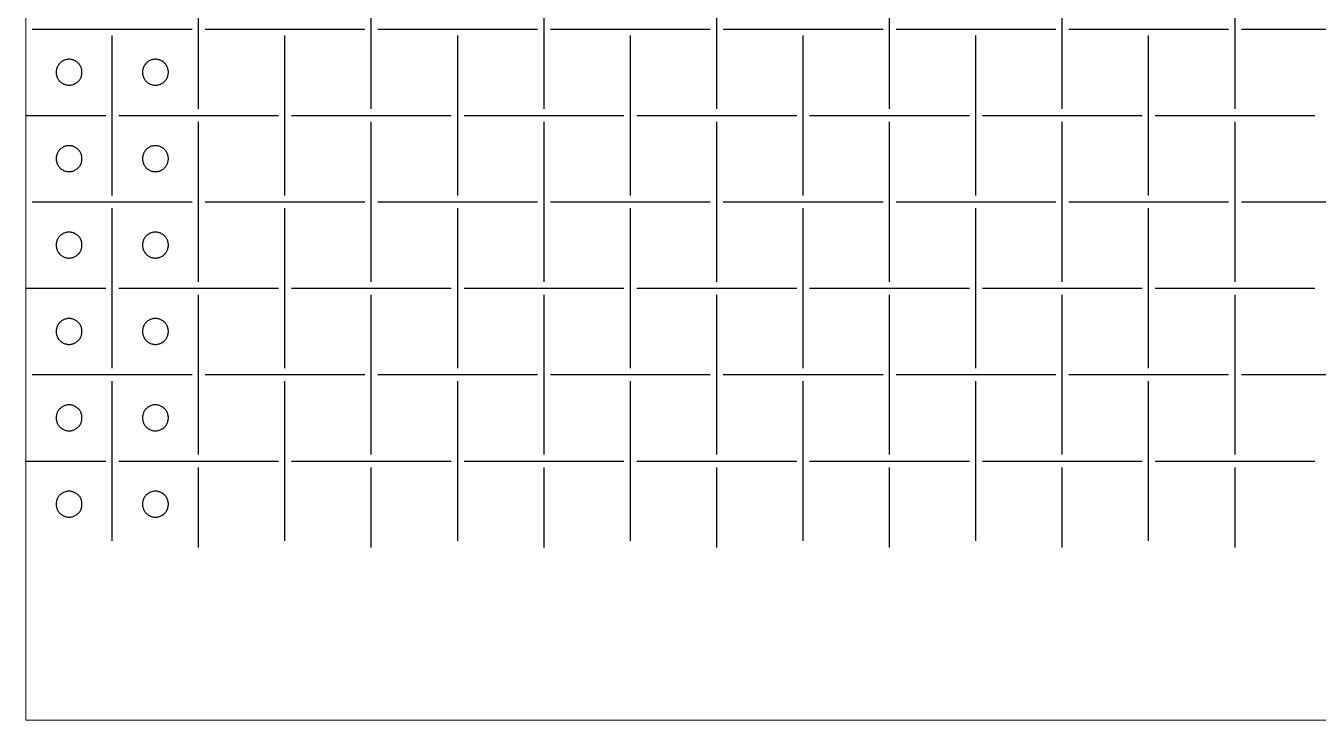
# Model space of a CAD drawing. Header units: metres. Extents: x 0 to 300, y -20 to 320.
# Drawn here: x 0 to 149.6, y -20 to 60.4 of the extents above; entities that cross this region are included whole.
import ezdxf

# ---------------------------------------------------------------- set-up
doc = ezdxf.new("R2010")
doc.units = ezdxf.units.M

msp = doc.modelspace()

# ---------------------------------------------------------------- linework, layer by layer
at = {"lineweight": 0}
for q in [(0, 320), (300, -20)]:
    msp.add_line((0, -20), q, dxfattribs=at)
for p, q in [((20, 50.75), (20, 69.25)), ((40, 50.75), (40, 69.25)), ((60, 50.75), (60, 69.25)), ((80, 50.75), (80, 69.25)), ((100, 50.75), (100, 69.25)), ((120, 50.75), (120, 69.25)), ((140, 50.75), (140, 69.25)), ((0.75, 60), (19.25, 60)), ((20.75, 60), (39.25, 60)), ((40.75, 60), (59.25, 60)), ((60.75, 60), (79.25, 60)), ((80.75, 60), (99.25, 60)), ((100.75, 60), (119.25, 60)), ((120.75, 60), (139.25, 60)), ((140.75, 60), (159.25, 60)), ((10, 40.75), (10, 59.25)), ((30, 40.75), (30, 59.25)), ((50, 40.75), (50, 59.25)), ((70, 40.75), (70, 59.25)), ((90, 40.75), (90, 59.25)), ((110, 40.75), (110, 59.25)), ((130, 40.75), (130, 59.25)), ((3.55, 55.37), (3.53, 55.28)), ((3.57, 55.46), (3.55, 55.37)), ((3.61, 55.55), (3.57, 55.46)), ((3.64, 55.64), (3.61, 55.55)), ((3.69, 55.72), (3.64, 55.64)), ((3.73, 55.8), (3.69, 55.72)), ((3.79, 55.88), (3.73, 55.8)), ((3.84, 55.96), (3.79, 55.88)), ((3.91, 56.03), (3.84, 55.96)), ((3.97, 56.09), (3.91, 56.03)), ((4.04, 56.16), (3.97, 56.09)), ((4.12, 56.21), (4.04, 56.16)), ((4.2, 56.27), (4.12, 56.21)), ((4.28, 56.31), (4.2, 56.27)), ((4.36, 56.36), (4.28, 56.31)), ((4.45, 56.39), (4.36, 56.36)), ((4.54, 56.43), (4.45, 56.39)), ((4.63, 56.45), (4.54, 56.43)), ((4.72, 56.47), (4.63, 56.45)), ((4.81, 56.49), (4.72, 56.47)), ((4.91, 56.5), (4.81, 56.49)), ((5, 56.5), (4.91, 56.5)), ((5.09, 56.5), (5, 56.5)), ((5.19, 56.49), (5.09, 56.5)), ((5.28, 56.47), (5.19, 56.49)), ((5.37, 56.45), (5.28, 56.47)), ((5.46, 56.43), (5.37, 56.45)), ((5.55, 56.39), (5.46, 56.43)), ((5.64, 56.36), (5.55, 56.39)), ((5.72, 56.31), (5.64, 56.36)), ((5.8, 56.27), (5.72, 56.31)), ((5.88, 56.21), (5.8, 56.27)), ((5.96, 56.16), (5.88, 56.21)), ((6.03, 56.09), (5.96, 56.16)), ((6.09, 56.03), (6.03, 56.09)), ((6.16, 55.96), (6.09, 56.03)), ((6.21, 55.88), (6.16, 55.96)), ((6.27, 55.8), (6.21, 55.88)), ((6.31, 55.72), (6.27, 55.8)), ((6.36, 55.64), (6.31, 55.72)), ((6.39, 55.55), (6.36, 55.64)), ((6.43, 55.46), (6.39, 55.55)), ((6.45, 55.37), (6.43, 55.46)), ((6.47, 55.28), (6.45, 55.37)), ((13.55, 55.37), (13.53, 55.28)), ((13.57, 55.46), (13.55, 55.37)), ((13.61, 55.55), (13.57, 55.46)), ((13.64, 55.64), (13.61, 55.55)), ((13.69, 55.72), (13.64, 55.64)), ((13.73, 55.8), (13.69, 55.72)), ((13.79, 55.88), (13.73, 55.8)), ((13.84, 55.96), (13.79, 55.88)), ((13.91, 56.03), (13.84, 55.96)), ((13.97, 56.09), (13.91, 56.03)), ((14.04, 56.16), (13.97, 56.09)), ((14.12, 56.21), (14.04, 56.16)), ((14.2, 56.27), (14.12, 56.21)), ((14.28, 56.31), (14.2, 56.27)), ((14.36, 56.36), (14.28, 56.31)), ((14.45, 56.39), (14.36, 56.36)), ((14.54, 56.43), (14.45, 56.39)), ((14.63, 56.45), (14.54, 56.43)), ((14.72, 56.47), (14.63, 56.45)), ((14.81, 56.49), (14.72, 56.47)), ((14.91, 56.5), (14.81, 56.49)), ((15, 56.5), (14.91, 56.5)), ((15.09, 56.5), (15, 56.5)), ((15.19, 56.49), (15.09, 56.5)), ((15.28, 56.47), (15.19, 56.49)), ((15.37, 56.45), (15.28, 56.47)), ((15.46, 56.43), (15.37, 56.45)), ((15.55, 56.39), (15.46, 56.43)), ((15.64, 56.36), (15.55, 56.39)), ((15.72, 56.31), (15.64, 56.36)), ((15.8, 56.27), (15.72, 56.31)), ((15.88, 56.21), (15.8, 56.27)), ((15.96, 56.16), (15.88, 56.21)), ((16.03, 56.09), (15.96, 56.16)), ((16.09, 56.03), (16.03, 56.09)), ((16.16, 55.96), (16.09, 56.03)), ((16.21, 55.88), (16.16, 55.96)), ((16.27, 55.8), (16.21, 55.88)), ((16.31, 55.72), (16.27, 55.8)), ((16.36, 55.64), (16.31, 55.72)), ((16.39, 55.55), (16.36, 55.64)), ((16.43, 55.46), (16.39, 55.55)), ((16.45, 55.37), (16.43, 55.46)), ((16.47, 55.28), (16.45, 55.37)), ((3.51, 55.19), (3.5, 55.09)), ((3.5, 55.09), (3.5, 55)), ((3.5, 55), (3.5, 54.91)), ((3.5, 54.91), (3.51, 54.81)), ((3.53, 55.28), (3.51, 55.19)), ((3.51, 54.81), (3.53, 54.72)), ((3.53, 54.72), (3.55, 54.63)), ((3.55, 54.63), (3.57, 54.54)), ((3.57, 54.54), (3.61, 54.45)), ((3.61, 54.45), (3.64, 54.36)), ((3.64, 54.36), (3.69, 54.28)), ((3.69, 54.28), (3.73, 54.2)), ((3.73, 54.2), (3.79, 54.12)), ((3.79, 54.12), (3.84, 54.04)), ((3.84, 54.04), (3.91, 53.97)), ((3.91, 53.97), (3.97, 53.91)), ((3.97, 53.91), (4.04, 53.84)), ((5.96, 53.84), (6.03, 53.91)), ((6.03, 53.91), (6.09, 53.97)), ((6.09, 53.97), (6.16, 54.04)), ((6.16, 54.04), (6.21, 54.12)), ((6.21, 54.12), (6.27, 54.2)), ((6.27, 54.2), (6.31, 54.28)), ((6.31, 54.28), (6.36, 54.36)), ((6.36, 54.36), (6.39, 54.45)), ((6.39, 54.45), (6.43, 54.54)), ((6.43, 54.54), (6.45, 54.63)), ((6.45, 54.63), (6.47, 54.72)), ((6.49, 55.19), (6.47, 55.28)), ((6.47, 54.72), (6.49, 54.81)), ((6.5, 55.09), (6.49, 55.19)), ((6.49, 54.81), (6.5, 54.91)), ((6.5, 55), (6.5, 55.09)), ((6.5, 54.91), (6.5, 55)), ((13.51, 55.19), (13.5, 55.09)), ((13.5, 55.09), (13.5, 55)), ((13.5, 55), (13.5, 54.91)), ((13.5, 54.91), (13.51, 54.81)), ((13.53, 55.28), (13.51, 55.19)), ((13.51, 54.81), (13.53, 54.72)), ((13.53, 54.72), (13.55, 54.63)), ((13.55, 54.63), (13.57, 54.54)), ((13.57, 54.54), (13.61, 54.45)), ((13.61, 54.45), (13.64, 54.36)), ((13.64, 54.36), (13.69, 54.28)), ((13.69, 54.28), (13.73, 54.2)), ((13.73, 54.2), (13.79, 54.12)), ((13.79, 54.12), (13.84, 54.04)), ((13.84, 54.04), (13.91, 53.97)), ((13.91, 53.97), (13.97, 53.91)), ((13.97, 53.91), (14.04, 53.84)), ((15.96, 53.84), (16.03, 53.91)), ((16.03, 53.91), (16.09, 53.97)), ((16.09, 53.97), (16.16, 54.04)), ((16.16, 54.04), (16.21, 54.12)), ((16.21, 54.12), (16.27, 54.2)), ((16.27, 54.2), (16.31, 54.28)), ((16.31, 54.28), (16.36, 54.36)), ((16.36, 54.36), (16.39, 54.45)), ((16.39, 54.45), (16.43, 54.54)), ((16.43, 54.54), (16.45, 54.63)), ((16.45, 54.63), (16.47, 54.72)), ((16.49, 55.19), (16.47, 55.28)), ((16.47, 54.72), (16.49, 54.81)), ((16.5, 55.09), (16.49, 55.19)), ((16.49, 54.81), (16.5, 54.91)), ((16.5, 55), (16.5, 55.09)), ((16.5, 54.91), (16.5, 55)), ((4.04, 53.84), (4.12, 53.79)), ((4.12, 53.79), (4.2, 53.73)), ((4.2, 53.73), (4.28, 53.69)), ((4.28, 53.69), (4.36, 53.64)), ((4.36, 53.64), (4.45, 53.61)), ((4.45, 53.61), (4.54, 53.57)), ((4.54, 53.57), (4.63, 53.55)), ((4.63, 53.55), (4.72, 53.53)), ((4.72, 53.53), (4.81, 53.51)), ((4.81, 53.51), (4.91, 53.5)), ((4.91, 53.5), (5, 53.5)), ((5, 53.5), (5.09, 53.5)), ((5.09, 53.5), (5.19, 53.51)), ((5.19, 53.51), (5.28, 53.53)), ((5.28, 53.53), (5.37, 53.55)), ((5.37, 53.55), (5.46, 53.57)), ((5.46, 53.57), (5.55, 53.61)), ((5.55, 53.61), (5.64, 53.64)), ((5.64, 53.64), (5.72, 53.69)), ((5.72, 53.69), (5.8, 53.73)), ((5.8, 53.73), (5.88, 53.79)), ((5.88, 53.79), (5.96, 53.84)), ((14.04, 53.84), (14.12, 53.79)), ((14.12, 53.79), (14.2, 53.73)), ((14.2, 53.73), (14.28, 53.69)), ((14.28, 53.69), (14.36, 53.64)), ((14.36, 53.64), (14.45, 53.61)), ((14.45, 53.61), (14.54, 53.57)), ((14.54, 53.57), (14.63, 53.55)), ((14.63, 53.55), (14.72, 53.53)), ((14.72, 53.53), (14.81, 53.51)), ((14.81, 53.51), (14.91, 53.5)), ((14.91, 53.5), (15, 53.5)), ((15, 53.5), (15.09, 53.5)), ((15.09, 53.5), (15.19, 53.51)), ((15.19, 53.51), (15.28, 53.53)), ((15.28, 53.53), (15.37, 53.55)), ((15.37, 53.55), (15.46, 53.57)), ((15.46, 53.57), (15.55, 53.61)), ((15.55, 53.61), (15.64, 53.64)), ((15.64, 53.64), (15.72, 53.69)), ((15.72, 53.69), (15.8, 53.73)), ((15.8, 53.73), (15.88, 53.79)), ((15.88, 53.79), (15.96, 53.84)), ((0, 50), (9.25, 50)), ((10.75, 50), (29.25, 50)), ((30.75, 50), (49.25, 50)), ((50.75, 50), (69.25, 50)), ((70.75, 50), (89.25, 50)), ((90.75, 50), (109.25, 50)), ((110.75, 50), (129.25, 50)), ((130.75, 50), (149.25, 50)), ((20, 30.75), (20, 49.25)), ((40, 30.75), (40, 49.25)), ((60, 30.75), (60, 49.25)), ((80, 30.75), (80, 49.25)), ((100, 30.75), (100, 49.25)), ((120, 30.75), (120, 49.25)), ((140, 30.75), (140, 49.25)), ((4.45, 46.39), (4.36, 46.36)), ((4.54, 46.43), (4.45, 46.39)), ((4.63, 46.45), (4.54, 46.43)), ((4.72, 46.47), (4.63, 46.45)), ((4.81, 46.49), (4.72, 46.47)), ((4.91, 46.5), (4.81, 46.49)), ((5, 46.5), (4.91, 46.5)), ((5.09, 46.5), (5, 46.5)), ((5.19, 46.49), (5.09, 46.5)), ((5.28, 46.47), (5.19, 46.49)), ((5.37, 46.45), (5.28, 46.47)), ((5.46, 46.43), (5.37, 46.45)), ((5.55, 46.39), (5.46, 46.43)), ((5.64, 46.36), (5.55, 46.39)), ((14.45, 46.39), (14.36, 46.36)), ((14.54, 46.43), (14.45, 46.39)), ((14.63, 46.45), (14.54, 46.43)), ((14.72, 46.47), (14.63, 46.45)), ((14.81, 46.49), (14.72, 46.47)), ((14.91, 46.5), (14.81, 46.49)), ((15, 46.5), (14.91, 46.5)), ((15.09, 46.5), (15, 46.5)), ((15.19, 46.49), (15.09, 46.5)), ((15.28, 46.47), (15.19, 46.49)), ((15.37, 46.45), (15.28, 46.47)), ((15.46, 46.43), (15.37, 46.45)), ((15.55, 46.39), (15.46, 46.43)), ((15.64, 46.36), (15.55, 46.39)), ((3.51, 45.19), (3.5, 45.09)), ((3.5, 45.09), (3.5, 45)), ((3.5, 45), (3.5, 44.91)), ((3.5, 44.91), (3.51, 44.81)), ((3.53, 45.28), (3.51, 45.19)), ((3.55, 45.37), (3.53, 45.28)), ((3.57, 45.46), (3.55, 45.37)), ((3.61, 45.55), (3.57, 45.46)), ((3.64, 45.64), (3.61, 45.55)), ((3.69, 45.72), (3.64, 45.64)), ((3.73, 45.8), (3.69, 45.72)), ((3.79, 45.88), (3.73, 45.8)), ((3.84, 45.96), (3.79, 45.88)), ((3.91, 46.03), (3.84, 45.96)), ((3.97, 46.09), (3.91, 46.03)), ((4.04, 46.16), (3.97, 46.09)), ((4.12, 46.21), (4.04, 46.16)), ((4.2, 46.27), (4.12, 46.21)), ((4.28, 46.31), (4.2, 46.27)), ((4.36, 46.36), (4.28, 46.31)), ((5.72, 46.31), (5.64, 46.36)), ((5.8, 46.27), (5.72, 46.31)), ((5.88, 46.21), (5.8, 46.27)), ((5.96, 46.16), (5.88, 46.21)), ((6.03, 46.09), (5.96, 46.16)), ((6.09, 46.03), (6.03, 46.09)), ((6.16, 45.96), (6.09, 46.03)), ((6.21, 45.88), (6.16, 45.96)), ((6.27, 45.8), (6.21, 45.88)), ((6.31, 45.72), (6.27, 45.8)), ((6.36, 45.64), (6.31, 45.72)), ((6.39, 45.55), (6.36, 45.64)), ((6.43, 45.46), (6.39, 45.55)), ((6.45, 45.37), (6.43, 45.46)), ((6.47, 45.28), (6.45, 45.37)), ((6.49, 45.19), (6.47, 45.28)), ((6.5, 45.09), (6.49, 45.19)), ((6.49, 44.81), (6.5, 44.91)), ((6.5, 45), (6.5, 45.09)), ((6.5, 44.91), (6.5, 45)), ((13.51, 45.19), (13.5, 45.09)), ((13.5, 45.09), (13.5, 45)), ((13.5, 45), (13.5, 44.91)), ((13.5, 44.91), (13.51, 44.81)), ((13.53, 45.28), (13.51, 45.19)), ((13.55, 45.37), (13.53, 45.28)), ((13.57, 45.46), (13.55, 45.37)), ((13.61, 45.55), (13.57, 45.46)), ((13.64, 45.64), (13.61, 45.55)), ((13.69, 45.72), (13.64, 45.64)), ((13.73, 45.8), (13.69, 45.72)), ((13.79, 45.88), (13.73, 45.8)), ((13.84, 45.96), (13.79, 45.88)), ((13.91, 46.03), (13.84, 45.96)), ((13.97, 46.09), (13.91, 46.03)), ((14.04, 46.16), (13.97, 46.09)), ((14.12, 46.21), (14.04, 46.16)), ((14.2, 46.27), (14.12, 46.21)), ((14.28, 46.31), (14.2, 46.27)), ((14.36, 46.36), (14.28, 46.31)), ((15.72, 46.31), (15.64, 46.36)), ((15.8, 46.27), (15.72, 46.31)), ((15.88, 46.21), (15.8, 46.27)), ((15.96, 46.16), (15.88, 46.21)), ((16.03, 46.09), (15.96, 46.16)), ((16.09, 46.03), (16.03, 46.09)), ((16.16, 45.96), (16.09, 46.03)), ((16.21, 45.88), (16.16, 45.96)), ((16.27, 45.8), (16.21, 45.88)), ((16.31, 45.72), (16.27, 45.8)), ((16.36, 45.64), (16.31, 45.72)), ((16.39, 45.55), (16.36, 45.64)), ((16.43, 45.46), (16.39, 45.55)), ((16.45, 45.37), (16.43, 45.46)), ((16.47, 45.28), (16.45, 45.37)), ((16.49, 45.19), (16.47, 45.28)), ((16.5, 45.09), (16.49, 45.19)), ((16.49, 44.81), (16.5, 44.91)), ((16.5, 45), (16.5, 45.09)), ((16.5, 44.91), (16.5, 45)), ((3.51, 44.81), (3.53, 44.72)), ((3.53, 44.72), (3.55, 44.63)), ((3.55, 44.63), (3.57, 44.54)), ((3.57, 44.54), (3.61, 44.45)), ((3.61, 44.45), (3.64, 44.36)), ((3.64, 44.36), (3.69, 44.28)), ((3.69, 44.28), (3.73, 44.2)), ((3.73, 44.2), (3.79, 44.12)), ((3.79, 44.12), (3.84, 44.04)), ((3.84, 44.04), (3.91, 43.97)), ((3.91, 43.97), (3.97, 43.91)), ((3.97, 43.91), (4.04, 43.84)), ((4.04, 43.84), (4.12, 43.79)), ((4.12, 43.79), (4.2, 43.73)), ((4.2, 43.73), (4.28, 43.69)), ((4.28, 43.69), (4.36, 43.64)), ((4.36, 43.64), (4.45, 43.61)), ((4.45, 43.61), (4.54, 43.57)), ((4.54, 43.57), (4.63, 43.55)), ((4.63, 43.55), (4.72, 43.53)), ((4.72, 43.53), (4.81, 43.51)), ((4.81, 43.51), (4.91, 43.5)), ((4.91, 43.5), (5, 43.5)), ((5, 43.5), (5.09, 43.5)), ((5.09, 43.5), (5.19, 43.51)), ((5.19, 43.51), (5.28, 43.53)), ((5.28, 43.53), (5.37, 43.55)), ((5.37, 43.55), (5.46, 43.57)), ((5.46, 43.57), (5.55, 43.61)), ((5.55, 43.61), (5.64, 43.64)), ((5.64, 43.64), (5.72, 43.69)), ((5.72, 43.69), (5.8, 43.73)), ((5.8, 43.73), (5.88, 43.79)), ((5.88, 43.79), (5.96, 43.84)), ((5.96, 43.84), (6.03, 43.91)), ((6.03, 43.91), (6.09, 43.97)), ((6.09, 43.97), (6.16, 44.04)), ((6.16, 44.04), (6.21, 44.12)), ((6.21, 44.12), (6.27, 44.2)), ((6.27, 44.2), (6.31, 44.28)), ((6.31, 44.28), (6.36, 44.36)), ((6.36, 44.36), (6.39, 44.45)), ((6.39, 44.45), (6.43, 44.54)), ((6.43, 44.54), (6.45, 44.63)), ((6.45, 44.63), (6.47, 44.72)), ((6.47, 44.72), (6.49, 44.81)), ((13.51, 44.81), (13.53, 44.72)), ((13.53, 44.72), (13.55, 44.63)), ((13.55, 44.63), (13.57, 44.54)), ((13.57, 44.54), (13.61, 44.45)), ((13.61, 44.45), (13.64, 44.36)), ((13.64, 44.36), (13.69, 44.28)), ((13.69, 44.28), (13.73, 44.2)), ((13.73, 44.2), (13.79, 44.12)), ((13.79, 44.12), (13.84, 44.04)), ((13.84, 44.04), (13.91, 43.97)), ((13.91, 43.97), (13.97, 43.91)), ((13.97, 43.91), (14.04, 43.84)), ((14.04, 43.84), (14.12, 43.79)), ((14.12, 43.79), (14.2, 43.73)), ((14.2, 43.73), (14.28, 43.69)), ((14.28, 43.69), (14.36, 43.64)), ((14.36, 43.64), (14.45, 43.61)), ((14.45, 43.61), (14.54, 43.57)), ((14.54, 43.57), (14.63, 43.55)), ((14.63, 43.55), (14.72, 43.53)), ((14.72, 43.53), (14.81, 43.51)), ((14.81, 43.51), (14.91, 43.5)), ((14.91, 43.5), (15, 43.5)), ((15, 43.5), (15.09, 43.5)), ((15.09, 43.5), (15.19, 43.51)), ((15.19, 43.51), (15.28, 43.53)), ((15.28, 43.53), (15.37, 43.55)), ((15.37, 43.55), (15.46, 43.57)), ((15.46, 43.57), (15.55, 43.61)), ((15.55, 43.61), (15.64, 43.64)), ((15.64, 43.64), (15.72, 43.69)), ((15.72, 43.69), (15.8, 43.73)), ((15.8, 43.73), (15.88, 43.79)), ((15.88, 43.79), (15.96, 43.84)), ((15.96, 43.84), (16.03, 43.91)), ((16.03, 43.91), (16.09, 43.97)), ((16.09, 43.97), (16.16, 44.04)), ((16.16, 44.04), (16.21, 44.12)), ((16.21, 44.12), (16.27, 44.2)), ((16.27, 44.2), (16.31, 44.28)), ((16.31, 44.28), (16.36, 44.36)), ((16.36, 44.36), (16.39, 44.45)), ((16.39, 44.45), (16.43, 44.54)), ((16.43, 44.54), (16.45, 44.63)), ((16.45, 44.63), (16.47, 44.72)), ((16.47, 44.72), (16.49, 44.81)), ((0.75, 40), (19.25, 40)), ((10, 20.75), (10, 39.25)), ((20.75, 40), (39.25, 40)), ((30, 20.75), (30, 39.25)), ((40.75, 40), (59.25, 40)), ((50, 20.75), (50, 39.25)), ((60.75, 40), (79.25, 40)), ((70, 20.75), (70, 39.25)), ((80.75, 40), (99.25, 40)), ((90, 20.75), (90, 39.25)), ((100.75, 40), (119.25, 40)), ((110, 20.75), (110, 39.25)), ((120.75, 40), (139.25, 40)), ((130, 20.75), (130, 39.25)), ((140.75, 40), (159.25, 40)), ((3.84, 35.96), (3.79, 35.88)), ((3.91, 36.03), (3.84, 35.96)), ((3.97, 36.09), (3.91, 36.03)), ((4.04, 36.16), (3.97, 36.09)), ((4.12, 36.21), (4.04, 36.16)), ((4.2, 36.27), (4.12, 36.21)), ((4.28, 36.31), (4.2, 36.27)), ((4.36, 36.36), (4.28, 36.31)), ((4.45, 36.39), (4.36, 36.36)), ((4.54, 36.43), (4.45, 36.39)), ((4.63, 36.45), (4.54, 36.43)), ((4.72, 36.47), (4.63, 36.45)), ((4.81, 36.49), (4.72, 36.47)), ((4.91, 36.5), (4.81, 36.49)), ((5, 36.5), (4.91, 36.5)), ((5.09, 36.5), (5, 36.5)), ((5.19, 36.49), (5.09, 36.5)), ((5.28, 36.47), (5.19, 36.49)), ((5.37, 36.45), (5.28, 36.47)), ((5.46, 36.43), (5.37, 36.45)), ((5.55, 36.39), (5.46, 36.43)), ((5.64, 36.36), (5.55, 36.39)), ((5.72, 36.31), (5.64, 36.36)), ((5.8, 36.27), (5.72, 36.31)), ((5.88, 36.21), (5.8, 36.27)), ((5.96, 36.16), (5.88, 36.21)), ((6.03, 36.09), (5.96, 36.16)), ((6.09, 36.03), (6.03, 36.09)), ((6.16, 35.96), (6.09, 36.03)), ((6.21, 35.88), (6.16, 35.96)), ((13.84, 35.96), (13.79, 35.88)), ((13.91, 36.03), (13.84, 35.96)), ((13.97, 36.09), (13.91, 36.03)), ((14.04, 36.16), (13.97, 36.09)), ((14.12, 36.21), (14.04, 36.16)), ((14.2, 36.27), (14.12, 36.21)), ((14.28, 36.31), (14.2, 36.27)), ((14.36, 36.36), (14.28, 36.31)), ((14.45, 36.39), (14.36, 36.36)), ((14.54, 36.43), (14.45, 36.39)), ((14.63, 36.45), (14.54, 36.43)), ((14.72, 36.47), (14.63, 36.45)), ((14.81, 36.49), (14.72, 36.47)), ((14.91, 36.5), (14.81, 36.49)), ((15, 36.5), (14.91, 36.5)), ((15.09, 36.5), (15, 36.5)), ((15.19, 36.49), (15.09, 36.5)), ((15.28, 36.47), (15.19, 36.49)), ((15.37, 36.45), (15.28, 36.47)), ((15.46, 36.43), (15.37, 36.45)), ((15.55, 36.39), (15.46, 36.43)), ((15.64, 36.36), (15.55, 36.39)), ((15.72, 36.31), (15.64, 36.36)), ((15.8, 36.27), (15.72, 36.31)), ((15.88, 36.21), (15.8, 36.27)), ((15.96, 36.16), (15.88, 36.21)), ((16.03, 36.09), (15.96, 36.16)), ((16.09, 36.03), (16.03, 36.09)), ((16.16, 35.96), (16.09, 36.03)), ((16.21, 35.88), (16.16, 35.96)), ((3.51, 35.19), (3.5, 35.09)), ((3.5, 35.09), (3.5, 35)), ((3.5, 35), (3.5, 34.91)), ((3.5, 34.91), (3.51, 34.81)), ((3.53, 35.28), (3.51, 35.19)), ((3.51, 34.81), (3.53, 34.72)), ((3.55, 35.37), (3.53, 35.28)), ((3.53, 34.72), (3.55, 34.63)), ((3.57, 35.46), (3.55, 35.37)), ((3.55, 34.63), (3.57, 34.54)), ((3.61, 35.55), (3.57, 35.46)), ((3.57, 34.54), (3.61, 34.45)), ((3.64, 35.64), (3.61, 35.55)), ((3.61, 34.45), (3.64, 34.36)), ((3.69, 35.72), (3.64, 35.64)), ((3.73, 35.8), (3.69, 35.72)), ((3.79, 35.88), (3.73, 35.8)), ((6.27, 35.8), (6.21, 35.88)), ((6.31, 35.72), (6.27, 35.8)), ((6.36, 35.64), (6.31, 35.72)), ((6.39, 35.55), (6.36, 35.64)), ((6.36, 34.36), (6.39, 34.45)), ((6.43, 35.46), (6.39, 35.55)), ((6.39, 34.45), (6.43, 34.54)), ((6.45, 35.37), (6.43, 35.46)), ((6.43, 34.54), (6.45, 34.63)), ((6.47, 35.28), (6.45, 35.37)), ((6.45, 34.63), (6.47, 34.72)), ((6.49, 35.19), (6.47, 35.28)), ((6.47, 34.72), (6.49, 34.81)), ((6.5, 35.09), (6.49, 35.19)), ((6.49, 34.81), (6.5, 34.91)), ((6.5, 35), (6.5, 35.09)), ((6.5, 34.91), (6.5, 35)), ((13.51, 35.19), (13.5, 35.09)), ((13.5, 35.09), (13.5, 35)), ((13.5, 35), (13.5, 34.91)), ((13.5, 34.91), (13.51, 34.81)), ((13.53, 35.28), (13.51, 35.19)), ((13.51, 34.81), (13.53, 34.72)), ((13.55, 35.37), (13.53, 35.28)), ((13.53, 34.72), (13.55, 34.63)), ((13.57, 35.46), (13.55, 35.37)), ((13.55, 34.63), (13.57, 34.54)), ((13.61, 35.55), (13.57, 35.46)), ((13.57, 34.54), (13.61, 34.45)), ((13.64, 35.64), (13.61, 35.55)), ((13.61, 34.45), (13.64, 34.36)), ((13.69, 35.72), (13.64, 35.64)), ((13.73, 35.8), (13.69, 35.72)), ((13.79, 35.88), (13.73, 35.8)), ((16.27, 35.8), (16.21, 35.88)), ((16.31, 35.72), (16.27, 35.8)), ((16.36, 35.64), (16.31, 35.72)), ((16.39, 35.55), (16.36, 35.64)), ((16.36, 34.36), (16.39, 34.45)), ((16.43, 35.46), (16.39, 35.55)), ((16.39, 34.45), (16.43, 34.54)), ((16.45, 35.37), (16.43, 35.46)), ((16.43, 34.54), (16.45, 34.63)), ((16.47, 35.28), (16.45, 35.37)), ((16.45, 34.63), (16.47, 34.72)), ((16.49, 35.19), (16.47, 35.28)), ((16.47, 34.72), (16.49, 34.81)), ((16.5, 35.09), (16.49, 35.19)), ((16.49, 34.81), (16.5, 34.91)), ((16.5, 35), (16.5, 35.09)), ((16.5, 34.91), (16.5, 35)), ((3.64, 34.36), (3.69, 34.28)), ((3.69, 34.28), (3.73, 34.2)), ((3.73, 34.2), (3.79, 34.12)), ((3.79, 34.12), (3.84, 34.04)), ((3.84, 34.04), (3.91, 33.97)), ((3.91, 33.97), (3.97, 33.91)), ((3.97, 33.91), (4.04, 33.84)), ((4.04, 33.84), (4.12, 33.79)), ((4.12, 33.79), (4.2, 33.73)), ((4.2, 33.73), (4.28, 33.69)), ((4.28, 33.69), (4.36, 33.64)), ((4.36, 33.64), (4.45, 33.61)), ((4.45, 33.61), (4.54, 33.57)), ((4.54, 33.57), (4.63, 33.55)), ((4.63, 33.55), (4.72, 33.53)), ((4.72, 33.53), (4.81, 33.51)), ((4.81, 33.51), (4.91, 33.5)), ((4.91, 33.5), (5, 33.5)), ((5, 33.5), (5.09, 33.5)), ((5.09, 33.5), (5.19, 33.51)), ((5.19, 33.51), (5.28, 33.53)), ((5.28, 33.53), (5.37, 33.55)), ((5.37, 33.55), (5.46, 33.57)), ((5.46, 33.57), (5.55, 33.61)), ((5.55, 33.61), (5.64, 33.64)), ((5.64, 33.64), (5.72, 33.69)), ((5.72, 33.69), (5.8, 33.73)), ((5.8, 33.73), (5.88, 33.79)), ((5.88, 33.79), (5.96, 33.84)), ((5.96, 33.84), (6.03, 33.91)), ((6.03, 33.91), (6.09, 33.97)), ((6.09, 33.97), (6.16, 34.04)), ((6.16, 34.04), (6.21, 34.12)), ((6.21, 34.12), (6.27, 34.2)), ((6.27, 34.2), (6.31, 34.28)), ((6.31, 34.28), (6.36, 34.36)), ((13.64, 34.36), (13.69, 34.28)), ((13.69, 34.28), (13.73, 34.2)), ((13.73, 34.2), (13.79, 34.12)), ((13.79, 34.12), (13.84, 34.04)), ((13.84, 34.04), (13.91, 33.97)), ((13.91, 33.97), (13.97, 33.91)), ((13.97, 33.91), (14.04, 33.84)), ((14.04, 33.84), (14.12, 33.79)), ((14.12, 33.79), (14.2, 33.73)), ((14.2, 33.73), (14.28, 33.69)), ((14.28, 33.69), (14.36, 33.64)), ((14.36, 33.64), (14.45, 33.61)), ((14.45, 33.61), (14.54, 33.57)), ((14.54, 33.57), (14.63, 33.55)), ((14.63, 33.55), (14.72, 33.53)), ((14.72, 33.53), (14.81, 33.51)), ((14.81, 33.51), (14.91, 33.5)), ((14.91, 33.5), (15, 33.5)), ((15, 33.5), (15.09, 33.5)), ((15.09, 33.5), (15.19, 33.51)), ((15.19, 33.51), (15.28, 33.53)), ((15.28, 33.53), (15.37, 33.55)), ((15.37, 33.55), (15.46, 33.57)), ((15.46, 33.57), (15.55, 33.61)), ((15.55, 33.61), (15.64, 33.64)), ((15.64, 33.64), (15.72, 33.69)), ((15.72, 33.69), (15.8, 33.73)), ((15.8, 33.73), (15.88, 33.79)), ((15.88, 33.79), (15.96, 33.84)), ((15.96, 33.84), (16.03, 33.91)), ((16.03, 33.91), (16.09, 33.97)), ((16.09, 33.97), (16.16, 34.04)), ((16.16, 34.04), (16.21, 34.12)), ((16.21, 34.12), (16.27, 34.2)), ((16.27, 34.2), (16.31, 34.28)), ((16.31, 34.28), (16.36, 34.36)), ((0, 30), (9.25, 30)), ((10.75, 30), (29.25, 30)), ((30.75, 30), (49.25, 30)), ((50.75, 30), (69.25, 30)), ((70.75, 30), (89.25, 30)), ((90.75, 30), (109.25, 30)), ((110.75, 30), (129.25, 30)), ((130.75, 30), (149.25, 30)), ((20, 10.75), (20, 29.25)), ((40, 10.75), (40, 29.25)), ((60, 10.75), (60, 29.25)), ((80, 10.75), (80, 29.25)), ((100, 10.75), (100, 29.25)), ((120, 10.75), (120, 29.25)), ((140, 10.75), (140, 29.25)), ((3.57, 25.46), (3.55, 25.37)), ((3.61, 25.55), (3.57, 25.46)), ((3.64, 25.64), (3.61, 25.55)), ((3.69, 25.72), (3.64, 25.64)), ((3.73, 25.8), (3.69, 25.72)), ((3.79, 25.88), (3.73, 25.8)), ((3.84, 25.96), (3.79, 25.88)), ((3.91, 26.03), (3.84, 25.96)), ((3.97, 26.09), (3.91, 26.03)), ((4.04, 26.16), (3.97, 26.09)), ((4.12, 26.21), (4.04, 26.16)), ((4.2, 26.27), (4.12, 26.21)), ((4.28, 26.31), (4.2, 26.27)), ((4.36, 26.36), (4.28, 26.31)), ((4.45, 26.39), (4.36, 26.36)), ((4.54, 26.43), (4.45, 26.39)), ((4.63, 26.45), (4.54, 26.43)), ((4.72, 26.47), (4.63, 26.45)), ((4.81, 26.49), (4.72, 26.47)), ((4.91, 26.5), (4.81, 26.49)), ((5, 26.5), (4.91, 26.5)), ((5.09, 26.5), (5, 26.5)), ((5.19, 26.49), (5.09, 26.5)), ((5.28, 26.47), (5.19, 26.49)), ((5.37, 26.45), (5.28, 26.47)), ((5.46, 26.43), (5.37, 26.45)), ((5.55, 26.39), (5.46, 26.43)), ((5.64, 26.36), (5.55, 26.39)), ((5.72, 26.31), (5.64, 26.36)), ((5.8, 26.27), (5.72, 26.31)), ((5.88, 26.21), (5.8, 26.27)), ((5.96, 26.16), (5.88, 26.21)), ((6.03, 26.09), (5.96, 26.16)), ((6.09, 26.03), (6.03, 26.09)), ((6.16, 25.96), (6.09, 26.03)), ((6.21, 25.88), (6.16, 25.96)), ((6.27, 25.8), (6.21, 25.88)), ((6.31, 25.72), (6.27, 25.8)), ((6.36, 25.64), (6.31, 25.72)), ((6.39, 25.55), (6.36, 25.64)), ((6.43, 25.46), (6.39, 25.55)), ((6.45, 25.37), (6.43, 25.46)), ((13.57, 25.46), (13.55, 25.37)), ((13.61, 25.55), (13.57, 25.46)), ((13.64, 25.64), (13.61, 25.55)), ((13.69, 25.72), (13.64, 25.64)), ((13.73, 25.8), (13.69, 25.72)), ((13.79, 25.88), (13.73, 25.8)), ((13.84, 25.96), (13.79, 25.88)), ((13.91, 26.03), (13.84, 25.96)), ((13.97, 26.09), (13.91, 26.03)), ((14.04, 26.16), (13.97, 26.09)), ((14.12, 26.21), (14.04, 26.16)), ((14.2, 26.27), (14.12, 26.21)), ((14.28, 26.31), (14.2, 26.27)), ((14.36, 26.36), (14.28, 26.31)), ((14.45, 26.39), (14.36, 26.36)), ((14.54, 26.43), (14.45, 26.39)), ((14.63, 26.45), (14.54, 26.43)), ((14.72, 26.47), (14.63, 26.45)), ((14.81, 26.49), (14.72, 26.47)), ((14.91, 26.5), (14.81, 26.49)), ((15, 26.5), (14.91, 26.5)), ((15.09, 26.5), (15, 26.5)), ((15.19, 26.49), (15.09, 26.5)), ((15.28, 26.47), (15.19, 26.49)), ((15.37, 26.45), (15.28, 26.47)), ((15.46, 26.43), (15.37, 26.45)), ((15.55, 26.39), (15.46, 26.43)), ((15.64, 26.36), (15.55, 26.39)), ((15.72, 26.31), (15.64, 26.36)), ((15.8, 26.27), (15.72, 26.31)), ((15.88, 26.21), (15.8, 26.27)), ((15.96, 26.16), (15.88, 26.21)), ((16.03, 26.09), (15.96, 26.16)), ((16.09, 26.03), (16.03, 26.09)), ((16.16, 25.96), (16.09, 26.03)), ((16.21, 25.88), (16.16, 25.96)), ((16.27, 25.8), (16.21, 25.88)), ((16.31, 25.72), (16.27, 25.8)), ((16.36, 25.64), (16.31, 25.72)), ((16.39, 25.55), (16.36, 25.64)), ((16.43, 25.46), (16.39, 25.55)), ((16.45, 25.37), (16.43, 25.46)), ((3.51, 25.19), (3.5, 25.09)), ((3.5, 25.09), (3.5, 25)), ((3.5, 25), (3.5, 24.91)), ((3.5, 24.91), (3.51, 24.81)), ((3.53, 25.28), (3.51, 25.19)), ((3.51, 24.81), (3.53, 24.72)), ((3.55, 25.37), (3.53, 25.28)), ((3.53, 24.72), (3.55, 24.63)), ((3.55, 24.63), (3.57, 24.54)), ((3.57, 24.54), (3.61, 24.45)), ((3.61, 24.45), (3.64, 24.36)), ((3.64, 24.36), (3.69, 24.28)), ((3.69, 24.28), (3.73, 24.2)), ((3.73, 24.2), (3.79, 24.12)), ((3.79, 24.12), (3.84, 24.04)), ((3.84, 24.04), (3.91, 23.97)), ((3.91, 23.97), (3.97, 23.91)), ((6.03, 23.91), (6.09, 23.97)), ((6.09, 23.97), (6.16, 24.04)), ((6.16, 24.04), (6.21, 24.12)), ((6.21, 24.12), (6.27, 24.2)), ((6.27, 24.2), (6.31, 24.28)), ((6.31, 24.28), (6.36, 24.36)), ((6.36, 24.36), (6.39, 24.45)), ((6.39, 24.45), (6.43, 24.54)), ((6.43, 24.54), (6.45, 24.63)), ((6.47, 25.28), (6.45, 25.37)), ((6.45, 24.63), (6.47, 24.72)), ((6.49, 25.19), (6.47, 25.28)), ((6.47, 24.72), (6.49, 24.81)), ((6.5, 25.09), (6.49, 25.19)), ((6.49, 24.81), (6.5, 24.91)), ((6.5, 25), (6.5, 25.09)), ((6.5, 24.91), (6.5, 25)), ((13.51, 25.19), (13.5, 25.09)), ((13.5, 25.09), (13.5, 25)), ((13.5, 25), (13.5, 24.91)), ((13.5, 24.91), (13.51, 24.81)), ((13.53, 25.28), (13.51, 25.19)), ((13.51, 24.81), (13.53, 24.72)), ((13.55, 25.37), (13.53, 25.28)), ((13.53, 24.72), (13.55, 24.63)), ((13.55, 24.63), (13.57, 24.54)), ((13.57, 24.54), (13.61, 24.45)), ((13.61, 24.45), (13.64, 24.36)), ((13.64, 24.36), (13.69, 24.28)), ((13.69, 24.28), (13.73, 24.2)), ((13.73, 24.2), (13.79, 24.12)), ((13.79, 24.12), (13.84, 24.04)), ((13.84, 24.04), (13.91, 23.97)), ((13.91, 23.97), (13.97, 23.91)), ((16.03, 23.91), (16.09, 23.97)), ((16.09, 23.97), (16.16, 24.04)), ((16.16, 24.04), (16.21, 24.12)), ((16.21, 24.12), (16.27, 24.2)), ((16.27, 24.2), (16.31, 24.28)), ((16.31, 24.28), (16.36, 24.36)), ((16.36, 24.36), (16.39, 24.45)), ((16.39, 24.45), (16.43, 24.54)), ((16.43, 24.54), (16.45, 24.63)), ((16.47, 25.28), (16.45, 25.37)), ((16.45, 24.63), (16.47, 24.72)), ((16.49, 25.19), (16.47, 25.28)), ((16.47, 24.72), (16.49, 24.81)), ((16.5, 25.09), (16.49, 25.19)), ((16.49, 24.81), (16.5, 24.91)), ((16.5, 25), (16.5, 25.09)), ((16.5, 24.91), (16.5, 25)), ((3.97, 23.91), (4.04, 23.84)), ((4.04, 23.84), (4.12, 23.79)), ((4.12, 23.79), (4.2, 23.73)), ((4.2, 23.73), (4.28, 23.69)), ((4.28, 23.69), (4.36, 23.64)), ((4.36, 23.64), (4.45, 23.61)), ((4.45, 23.61), (4.54, 23.57)), ((4.54, 23.57), (4.63, 23.55)), ((4.63, 23.55), (4.72, 23.53)), ((4.72, 23.53), (4.81, 23.51)), ((4.81, 23.51), (4.91, 23.5)), ((4.91, 23.5), (5, 23.5)), ((5, 23.5), (5.09, 23.5)), ((5.09, 23.5), (5.19, 23.51)), ((5.19, 23.51), (5.28, 23.53)), ((5.28, 23.53), (5.37, 23.55)), ((5.37, 23.55), (5.46, 23.57)), ((5.46, 23.57), (5.55, 23.61)), ((5.55, 23.61), (5.64, 23.64)), ((5.64, 23.64), (5.72, 23.69)), ((5.72, 23.69), (5.8, 23.73)), ((5.8, 23.73), (5.88, 23.79)), ((5.88, 23.79), (5.96, 23.84)), ((5.96, 23.84), (6.03, 23.91)), ((13.97, 23.91), (14.04, 23.84)), ((14.04, 23.84), (14.12, 23.79)), ((14.12, 23.79), (14.2, 23.73)), ((14.2, 23.73), (14.28, 23.69)), ((14.28, 23.69), (14.36, 23.64)), ((14.36, 23.64), (14.45, 23.61)), ((14.45, 23.61), (14.54, 23.57)), ((14.54, 23.57), (14.63, 23.55)), ((14.63, 23.55), (14.72, 23.53)), ((14.72, 23.53), (14.81, 23.51)), ((14.81, 23.51), (14.91, 23.5)), ((14.91, 23.5), (15, 23.5)), ((15, 23.5), (15.09, 23.5)), ((15.09, 23.5), (15.19, 23.51)), ((15.19, 23.51), (15.28, 23.53)), ((15.28, 23.53), (15.37, 23.55)), ((15.37, 23.55), (15.46, 23.57)), ((15.46, 23.57), (15.55, 23.61)), ((15.55, 23.61), (15.64, 23.64)), ((15.64, 23.64), (15.72, 23.69)), ((15.72, 23.69), (15.8, 23.73)), ((15.8, 23.73), (15.88, 23.79)), ((15.88, 23.79), (15.96, 23.84)), ((15.96, 23.84), (16.03, 23.91)), ((0.75, 20), (19.25, 20)), ((20.75, 20), (39.25, 20)), ((40.75, 20), (59.25, 20)), ((60.75, 20), (79.25, 20)), ((80.75, 20), (99.25, 20)), ((100.75, 20), (119.25, 20)), ((120.75, 20), (139.25, 20)), ((140.75, 20), (159.25, 20)), ((10, 0.75), (10, 19.25)), ((30, 0.75), (30, 19.25)), ((50, 0.75), (50, 19.25)), ((70, 0.75), (70, 19.25)), ((90, 0.75), (90, 19.25)), ((110, 0.75), (110, 19.25)), ((130, 0.75), (130, 19.25)), ((4.72, 16.47), (4.63, 16.45)), ((4.81, 16.49), (4.72, 16.47)), ((4.91, 16.5), (4.81, 16.49)), ((5, 16.5), (4.91, 16.5)), ((5.09, 16.5), (5, 16.5)), ((5.19, 16.49), (5.09, 16.5)), ((5.28, 16.47), (5.19, 16.49)), ((5.37, 16.45), (5.28, 16.47)), ((14.72, 16.47), (14.63, 16.45)), ((14.81, 16.49), (14.72, 16.47)), ((14.91, 16.5), (14.81, 16.49)), ((15, 16.5), (14.91, 16.5)), ((15.09, 16.5), (15, 16.5)), ((15.19, 16.49), (15.09, 16.5)), ((15.28, 16.47), (15.19, 16.49)), ((15.37, 16.45), (15.28, 16.47)), ((3.51, 15.19), (3.5, 15.09)), ((3.5, 15.09), (3.5, 15)), ((3.5, 15), (3.5, 14.91)), ((3.53, 15.28), (3.51, 15.19)), ((3.55, 15.37), (3.53, 15.28)), ((3.57, 15.46), (3.55, 15.37)), ((3.61, 15.55), (3.57, 15.46)), ((3.64, 15.64), (3.61, 15.55)), ((3.69, 15.72), (3.64, 15.64)), ((3.73, 15.8), (3.69, 15.72)), ((3.79, 15.88), (3.73, 15.8)), ((3.84, 15.96), (3.79, 15.88)), ((3.91, 16.03), (3.84, 15.96)), ((3.97, 16.09), (3.91, 16.03)), ((4.04, 16.16), (3.97, 16.09)), ((4.12, 16.21), (4.04, 16.16)), ((4.2, 16.27), (4.12, 16.21)), ((4.28, 16.31), (4.2, 16.27)), ((4.36, 16.36), (4.28, 16.31)), ((4.45, 16.39), (4.36, 16.36)), ((4.54, 16.43), (4.45, 16.39)), ((4.63, 16.45), (4.54, 16.43)), ((5.46, 16.43), (5.37, 16.45)), ((5.55, 16.39), (5.46, 16.43)), ((5.64, 16.36), (5.55, 16.39)), ((5.72, 16.31), (5.64, 16.36)), ((5.8, 16.27), (5.72, 16.31)), ((5.88, 16.21), (5.8, 16.27)), ((5.96, 16.16), (5.88, 16.21)), ((6.03, 16.09), (5.96, 16.16)), ((6.09, 16.03), (6.03, 16.09)), ((6.16, 15.96), (6.09, 16.03)), ((6.21, 15.88), (6.16, 15.96)), ((6.27, 15.8), (6.21, 15.88)), ((6.31, 15.72), (6.27, 15.8)), ((6.36, 15.64), (6.31, 15.72)), ((6.39, 15.55), (6.36, 15.64)), ((6.43, 15.46), (6.39, 15.55)), ((6.45, 15.37), (6.43, 15.46)), ((6.47, 15.28), (6.45, 15.37)), ((6.49, 15.19), (6.47, 15.28)), ((6.5, 15.09), (6.49, 15.19)), ((6.5, 15), (6.5, 15.09)), ((6.5, 14.91), (6.5, 15)), ((13.51, 15.19), (13.5, 15.09)), ((13.5, 15.09), (13.5, 15)), ((13.5, 15), (13.5, 14.91)), ((13.53, 15.28), (13.51, 15.19)), ((13.55, 15.37), (13.53, 15.28)), ((13.57, 15.46), (13.55, 15.37)), ((13.61, 15.55), (13.57, 15.46)), ((13.64, 15.64), (13.61, 15.55)), ((13.69, 15.72), (13.64, 15.64)), ((13.73, 15.8), (13.69, 15.72)), ((13.79, 15.88), (13.73, 15.8)), ((13.84, 15.96), (13.79, 15.88)), ((13.91, 16.03), (13.84, 15.96)), ((13.97, 16.09), (13.91, 16.03)), ((14.04, 16.16), (13.97, 16.09)), ((14.12, 16.21), (14.04, 16.16)), ((14.2, 16.27), (14.12, 16.21)), ((14.28, 16.31), (14.2, 16.27)), ((14.36, 16.36), (14.28, 16.31)), ((14.45, 16.39), (14.36, 16.36)), ((14.54, 16.43), (14.45, 16.39)), ((14.63, 16.45), (14.54, 16.43)), ((15.46, 16.43), (15.37, 16.45)), ((15.55, 16.39), (15.46, 16.43)), ((15.64, 16.36), (15.55, 16.39)), ((15.72, 16.31), (15.64, 16.36)), ((15.8, 16.27), (15.72, 16.31)), ((15.88, 16.21), (15.8, 16.27)), ((15.96, 16.16), (15.88, 16.21)), ((16.03, 16.09), (15.96, 16.16)), ((16.09, 16.03), (16.03, 16.09)), ((16.16, 15.96), (16.09, 16.03)), ((16.21, 15.88), (16.16, 15.96)), ((16.27, 15.8), (16.21, 15.88)), ((16.31, 15.72), (16.27, 15.8)), ((16.36, 15.64), (16.31, 15.72)), ((16.39, 15.55), (16.36, 15.64)), ((16.43, 15.46), (16.39, 15.55)), ((16.45, 15.37), (16.43, 15.46)), ((16.47, 15.28), (16.45, 15.37)), ((16.49, 15.19), (16.47, 15.28)), ((16.5, 15.09), (16.49, 15.19)), ((16.5, 15), (16.5, 15.09)), ((16.5, 14.91), (16.5, 15)), ((3.5, 14.91), (3.51, 14.81)), ((3.51, 14.81), (3.53, 14.72)), ((3.53, 14.72), (3.55, 14.63)), ((3.55, 14.63), (3.57, 14.54)), ((3.57, 14.54), (3.61, 14.45)), ((3.61, 14.45), (3.64, 14.36)), ((3.64, 14.36), (3.69, 14.28)), ((3.69, 14.28), (3.73, 14.2)), ((3.73, 14.2), (3.79, 14.12)), ((3.79, 14.12), (3.84, 14.04)), ((3.84, 14.04), (3.91, 13.97)), ((3.91, 13.97), (3.97, 13.91)), ((3.97, 13.91), (4.04, 13.84)), ((4.04, 13.84), (4.12, 13.79)), ((4.12, 13.79), (4.2, 13.73)), ((4.2, 13.73), (4.28, 13.69)), ((4.28, 13.69), (4.36, 13.64)), ((4.36, 13.64), (4.45, 13.61)), ((4.45, 13.61), (4.54, 13.57)), ((4.54, 13.57), (4.63, 13.55)), ((4.63, 13.55), (4.72, 13.53)), ((4.72, 13.53), (4.81, 13.51)), ((4.81, 13.51), (4.91, 13.5)), ((4.91, 13.5), (5, 13.5)), ((5, 13.5), (5.09, 13.5)), ((5.09, 13.5), (5.19, 13.51)), ((5.19, 13.51), (5.28, 13.53)), ((5.28, 13.53), (5.37, 13.55)), ((5.37, 13.55), (5.46, 13.57)), ((5.46, 13.57), (5.55, 13.61)), ((5.55, 13.61), (5.64, 13.64)), ((5.64, 13.64), (5.72, 13.69)), ((5.72, 13.69), (5.8, 13.73)), ((5.8, 13.73), (5.88, 13.79)), ((5.88, 13.79), (5.96, 13.84)), ((5.96, 13.84), (6.03, 13.91)), ((6.03, 13.91), (6.09, 13.97)), ((6.09, 13.97), (6.16, 14.04)), ((6.16, 14.04), (6.21, 14.12)), ((6.21, 14.12), (6.27, 14.2)), ((6.27, 14.2), (6.31, 14.28)), ((6.31, 14.28), (6.36, 14.36)), ((6.36, 14.36), (6.39, 14.45)), ((6.39, 14.45), (6.43, 14.54)), ((6.43, 14.54), (6.45, 14.63)), ((6.45, 14.63), (6.47, 14.72)), ((6.47, 14.72), (6.49, 14.81)), ((6.49, 14.81), (6.5, 14.91)), ((13.5, 14.91), (13.51, 14.81)), ((13.51, 14.81), (13.53, 14.72)), ((13.53, 14.72), (13.55, 14.63)), ((13.55, 14.63), (13.57, 14.54)), ((13.57, 14.54), (13.61, 14.45)), ((13.61, 14.45), (13.64, 14.36)), ((13.64, 14.36), (13.69, 14.28)), ((13.69, 14.28), (13.73, 14.2)), ((13.73, 14.2), (13.79, 14.12)), ((13.79, 14.12), (13.84, 14.04)), ((13.84, 14.04), (13.91, 13.97)), ((13.91, 13.97), (13.97, 13.91)), ((13.97, 13.91), (14.04, 13.84)), ((14.04, 13.84), (14.12, 13.79)), ((14.12, 13.79), (14.2, 13.73)), ((14.2, 13.73), (14.28, 13.69)), ((14.28, 13.69), (14.36, 13.64)), ((14.36, 13.64), (14.45, 13.61)), ((14.45, 13.61), (14.54, 13.57)), ((14.54, 13.57), (14.63, 13.55)), ((14.63, 13.55), (14.72, 13.53)), ((14.72, 13.53), (14.81, 13.51)), ((14.81, 13.51), (14.91, 13.5)), ((14.91, 13.5), (15, 13.5)), ((15, 13.5), (15.09, 13.5)), ((15.09, 13.5), (15.19, 13.51)), ((15.19, 13.51), (15.28, 13.53)), ((15.28, 13.53), (15.37, 13.55)), ((15.37, 13.55), (15.46, 13.57)), ((15.46, 13.57), (15.55, 13.61)), ((15.55, 13.61), (15.64, 13.64)), ((15.64, 13.64), (15.72, 13.69)), ((15.72, 13.69), (15.8, 13.73)), ((15.8, 13.73), (15.88, 13.79)), ((15.88, 13.79), (15.96, 13.84)), ((15.96, 13.84), (16.03, 13.91)), ((16.03, 13.91), (16.09, 13.97)), ((16.09, 13.97), (16.16, 14.04)), ((16.16, 14.04), (16.21, 14.12)), ((16.21, 14.12), (16.27, 14.2)), ((16.27, 14.2), (16.31, 14.28)), ((16.31, 14.28), (16.36, 14.36)), ((16.36, 14.36), (16.39, 14.45)), ((16.39, 14.45), (16.43, 14.54)), ((16.43, 14.54), (16.45, 14.63)), ((16.45, 14.63), (16.47, 14.72)), ((16.47, 14.72), (16.49, 14.81)), ((16.49, 14.81), (16.5, 14.91)), ((0, 10), (9.25, 10)), ((10.75, 10), (29.25, 10)), ((20, 0), (20, 9.25)), ((30.75, 10), (49.25, 10)), ((40, 0), (40, 9.25)), ((50.75, 10), (69.25, 10)), ((60, 0), (60, 9.25)), ((70.75, 10), (89.25, 10)), ((80, 0), (80, 9.25)), ((90.75, 10), (109.25, 10)), ((100, 0), (100, 9.25)), ((110.75, 10), (129.25, 10)), ((120, 0), (120, 9.25)), ((130.75, 10), (149.25, 10)), ((140, 0), (140, 9.25)), ((3.91, 6.03), (3.84, 5.96)), ((3.97, 6.09), (3.91, 6.03)), ((4.04, 6.16), (3.97, 6.09)), ((4.12, 6.21), (4.04, 6.16)), ((4.2, 6.27), (4.12, 6.21)), ((4.28, 6.31), (4.2, 6.27)), ((4.36, 6.36), (4.28, 6.31)), ((4.45, 6.39), (4.36, 6.36)), ((4.54, 6.43), (4.45, 6.39)), ((4.63, 6.45), (4.54, 6.43)), ((4.72, 6.47), (4.63, 6.45)), ((4.81, 6.49), (4.72, 6.47)), ((4.91, 6.5), (4.81, 6.49)), ((5, 6.5), (4.91, 6.5)), ((5.09, 6.5), (5, 6.5)), ((5.19, 6.49), (5.09, 6.5)), ((5.28, 6.47), (5.19, 6.49)), ((5.37, 6.45), (5.28, 6.47)), ((5.46, 6.43), (5.37, 6.45)), ((5.55, 6.39), (5.46, 6.43)), ((5.64, 6.36), (5.55, 6.39)), ((5.72, 6.31), (5.64, 6.36)), ((5.8, 6.27), (5.72, 6.31)), ((5.88, 6.21), (5.8, 6.27)), ((5.96, 6.16), (5.88, 6.21)), ((6.03, 6.09), (5.96, 6.16)), ((6.09, 6.03), (6.03, 6.09)), ((6.16, 5.96), (6.09, 6.03)), ((13.91, 6.03), (13.84, 5.96)), ((13.97, 6.09), (13.91, 6.03)), ((14.04, 6.16), (13.97, 6.09)), ((14.12, 6.21), (14.04, 6.16)), ((14.2, 6.27), (14.12, 6.21)), ((14.28, 6.31), (14.2, 6.27)), ((14.36, 6.36), (14.28, 6.31)), ((14.45, 6.39), (14.36, 6.36)), ((14.54, 6.43), (14.45, 6.39)), ((14.63, 6.45), (14.54, 6.43)), ((14.72, 6.47), (14.63, 6.45)), ((14.81, 6.49), (14.72, 6.47)), ((14.91, 6.5), (14.81, 6.49)), ((15, 6.5), (14.91, 6.5)), ((15.09, 6.5), (15, 6.5)), ((15.19, 6.49), (15.09, 6.5)), ((15.28, 6.47), (15.19, 6.49)), ((15.37, 6.45), (15.28, 6.47)), ((15.46, 6.43), (15.37, 6.45)), ((15.55, 6.39), (15.46, 6.43)), ((15.64, 6.36), (15.55, 6.39)), ((15.72, 6.31), (15.64, 6.36)), ((15.8, 6.27), (15.72, 6.31)), ((15.88, 6.21), (15.8, 6.27)), ((15.96, 6.16), (15.88, 6.21)), ((16.03, 6.09), (15.96, 6.16)), ((16.09, 6.03), (16.03, 6.09)), ((16.16, 5.96), (16.09, 6.03)), ((3.51, 5.19), (3.5, 5.09)), ((3.5, 5.09), (3.5, 5)), ((3.5, 5), (3.5, 4.91)), ((3.5, 4.91), (3.51, 4.81)), ((3.53, 5.28), (3.51, 5.19)), ((3.51, 4.81), (3.53, 4.72)), ((3.55, 5.37), (3.53, 5.28)), ((3.53, 4.72), (3.55, 4.63)), ((3.57, 5.46), (3.55, 5.37)), ((3.55, 4.63), (3.57, 4.54)), ((3.61, 5.55), (3.57, 5.46)), ((3.57, 4.54), (3.61, 4.45)), ((3.64, 5.64), (3.61, 5.55)), ((3.69, 5.72), (3.64, 5.64)), ((3.73, 5.8), (3.69, 5.72)), ((3.79, 5.88), (3.73, 5.8)), ((3.84, 5.96), (3.79, 5.88)), ((6.21, 5.88), (6.16, 5.96)), ((6.27, 5.8), (6.21, 5.88)), ((6.31, 5.72), (6.27, 5.8)), ((6.36, 5.64), (6.31, 5.72)), ((6.39, 5.55), (6.36, 5.64)), ((6.43, 5.46), (6.39, 5.55)), ((6.39, 4.45), (6.43, 4.54)), ((6.45, 5.37), (6.43, 5.46)), ((6.43, 4.54), (6.45, 4.63)), ((6.47, 5.28), (6.45, 5.37)), ((6.45, 4.63), (6.47, 4.72)), ((6.49, 5.19), (6.47, 5.28)), ((6.47, 4.72), (6.49, 4.81)), ((6.5, 5.09), (6.49, 5.19)), ((6.49, 4.81), (6.5, 4.91)), ((6.5, 5), (6.5, 5.09)), ((6.5, 4.91), (6.5, 5)), ((13.51, 5.19), (13.5, 5.09)), ((13.5, 5.09), (13.5, 5)), ((13.5, 5), (13.5, 4.91)), ((13.5, 4.91), (13.51, 4.81)), ((13.53, 5.28), (13.51, 5.19)), ((13.51, 4.81), (13.53, 4.72)), ((13.55, 5.37), (13.53, 5.28)), ((13.53, 4.72), (13.55, 4.63)), ((13.57, 5.46), (13.55, 5.37)), ((13.55, 4.63), (13.57, 4.54)), ((13.61, 5.55), (13.57, 5.46)), ((13.57, 4.54), (13.61, 4.45)), ((13.64, 5.64), (13.61, 5.55)), ((13.69, 5.72), (13.64, 5.64)), ((13.73, 5.8), (13.69, 5.72)), ((13.79, 5.88), (13.73, 5.8)), ((13.84, 5.96), (13.79, 5.88)), ((16.21, 5.88), (16.16, 5.96)), ((16.27, 5.8), (16.21, 5.88)), ((16.31, 5.72), (16.27, 5.8)), ((16.36, 5.64), (16.31, 5.72)), ((16.39, 5.55), (16.36, 5.64)), ((16.43, 5.46), (16.39, 5.55)), ((16.39, 4.45), (16.43, 4.54)), ((16.45, 5.37), (16.43, 5.46)), ((16.43, 4.54), (16.45, 4.63)), ((16.47, 5.28), (16.45, 5.37)), ((16.45, 4.63), (16.47, 4.72)), ((16.49, 5.19), (16.47, 5.28)), ((16.47, 4.72), (16.49, 4.81)), ((16.5, 5.09), (16.49, 5.19)), ((16.49, 4.81), (16.5, 4.91)), ((16.5, 5), (16.5, 5.09)), ((16.5, 4.91), (16.5, 5)), ((3.61, 4.45), (3.64, 4.36)), ((3.64, 4.36), (3.69, 4.28)), ((3.69, 4.28), (3.73, 4.2)), ((3.73, 4.2), (3.79, 4.12)), ((3.79, 4.12), (3.84, 4.04)), ((3.84, 4.04), (3.91, 3.97)), ((3.91, 3.97), (3.97, 3.91)), ((3.97, 3.91), (4.04, 3.84)), ((4.04, 3.84), (4.12, 3.79)), ((4.12, 3.79), (4.2, 3.73)), ((4.2, 3.73), (4.28, 3.69)), ((4.28, 3.69), (4.36, 3.64)), ((4.36, 3.64), (4.45, 3.61)), ((4.45, 3.61), (4.54, 3.57)), ((4.54, 3.57), (4.63, 3.55)), ((4.63, 3.55), (4.72, 3.53)), ((4.72, 3.53), (4.81, 3.51)), ((4.81, 3.51), (4.91, 3.5)), ((4.91, 3.5), (5, 3.5)), ((5, 3.5), (5.09, 3.5)), ((5.09, 3.5), (5.19, 3.51)), ((5.19, 3.51), (5.28, 3.53)), ((5.28, 3.53), (5.37, 3.55)), ((5.37, 3.55), (5.46, 3.57)), ((5.46, 3.57), (5.55, 3.61)), ((5.55, 3.61), (5.64, 3.64)), ((5.64, 3.64), (5.72, 3.69)), ((5.72, 3.69), (5.8, 3.73)), ((5.8, 3.73), (5.88, 3.79)), ((5.88, 3.79), (5.96, 3.84)), ((5.96, 3.84), (6.03, 3.91)), ((6.03, 3.91), (6.09, 3.97)), ((6.09, 3.97), (6.16, 4.04)), ((6.16, 4.04), (6.21, 4.12)), ((6.21, 4.12), (6.27, 4.2)), ((6.27, 4.2), (6.31, 4.28)), ((6.31, 4.28), (6.36, 4.36)), ((6.36, 4.36), (6.39, 4.45)), ((13.61, 4.45), (13.64, 4.36)), ((13.64, 4.36), (13.69, 4.28)), ((13.69, 4.28), (13.73, 4.2)), ((13.73, 4.2), (13.79, 4.12)), ((13.79, 4.12), (13.84, 4.04)), ((13.84, 4.04), (13.91, 3.97)), ((13.91, 3.97), (13.97, 3.91)), ((13.97, 3.91), (14.04, 3.84)), ((14.04, 3.84), (14.12, 3.79)), ((14.12, 3.79), (14.2, 3.73)), ((14.2, 3.73), (14.28, 3.69)), ((14.28, 3.69), (14.36, 3.64)), ((14.36, 3.64), (14.45, 3.61)), ((14.45, 3.61), (14.54, 3.57)), ((14.54, 3.57), (14.63, 3.55)), ((14.63, 3.55), (14.72, 3.53)), ((14.72, 3.53), (14.81, 3.51)), ((14.81, 3.51), (14.91, 3.5)), ((14.91, 3.5), (15, 3.5)), ((15, 3.5), (15.09, 3.5)), ((15.09, 3.5), (15.19, 3.51)), ((15.19, 3.51), (15.28, 3.53)), ((15.28, 3.53), (15.37, 3.55)), ((15.37, 3.55), (15.46, 3.57)), ((15.46, 3.57), (15.55, 3.61)), ((15.55, 3.61), (15.64, 3.64)), ((15.64, 3.64), (15.72, 3.69)), ((15.72, 3.69), (15.8, 3.73)), ((15.8, 3.73), (15.88, 3.79)), ((15.88, 3.79), (15.96, 3.84)), ((15.96, 3.84), (16.03, 3.91)), ((16.03, 3.91), (16.09, 3.97)), ((16.09, 3.97), (16.16, 4.04)), ((16.16, 4.04), (16.21, 4.12)), ((16.21, 4.12), (16.27, 4.2)), ((16.27, 4.2), (16.31, 4.28)), ((16.31, 4.28), (16.36, 4.36)), ((16.36, 4.36), (16.39, 4.45))]:
    msp.add_line(p, q)

doc.saveas('drawing.dxf')
